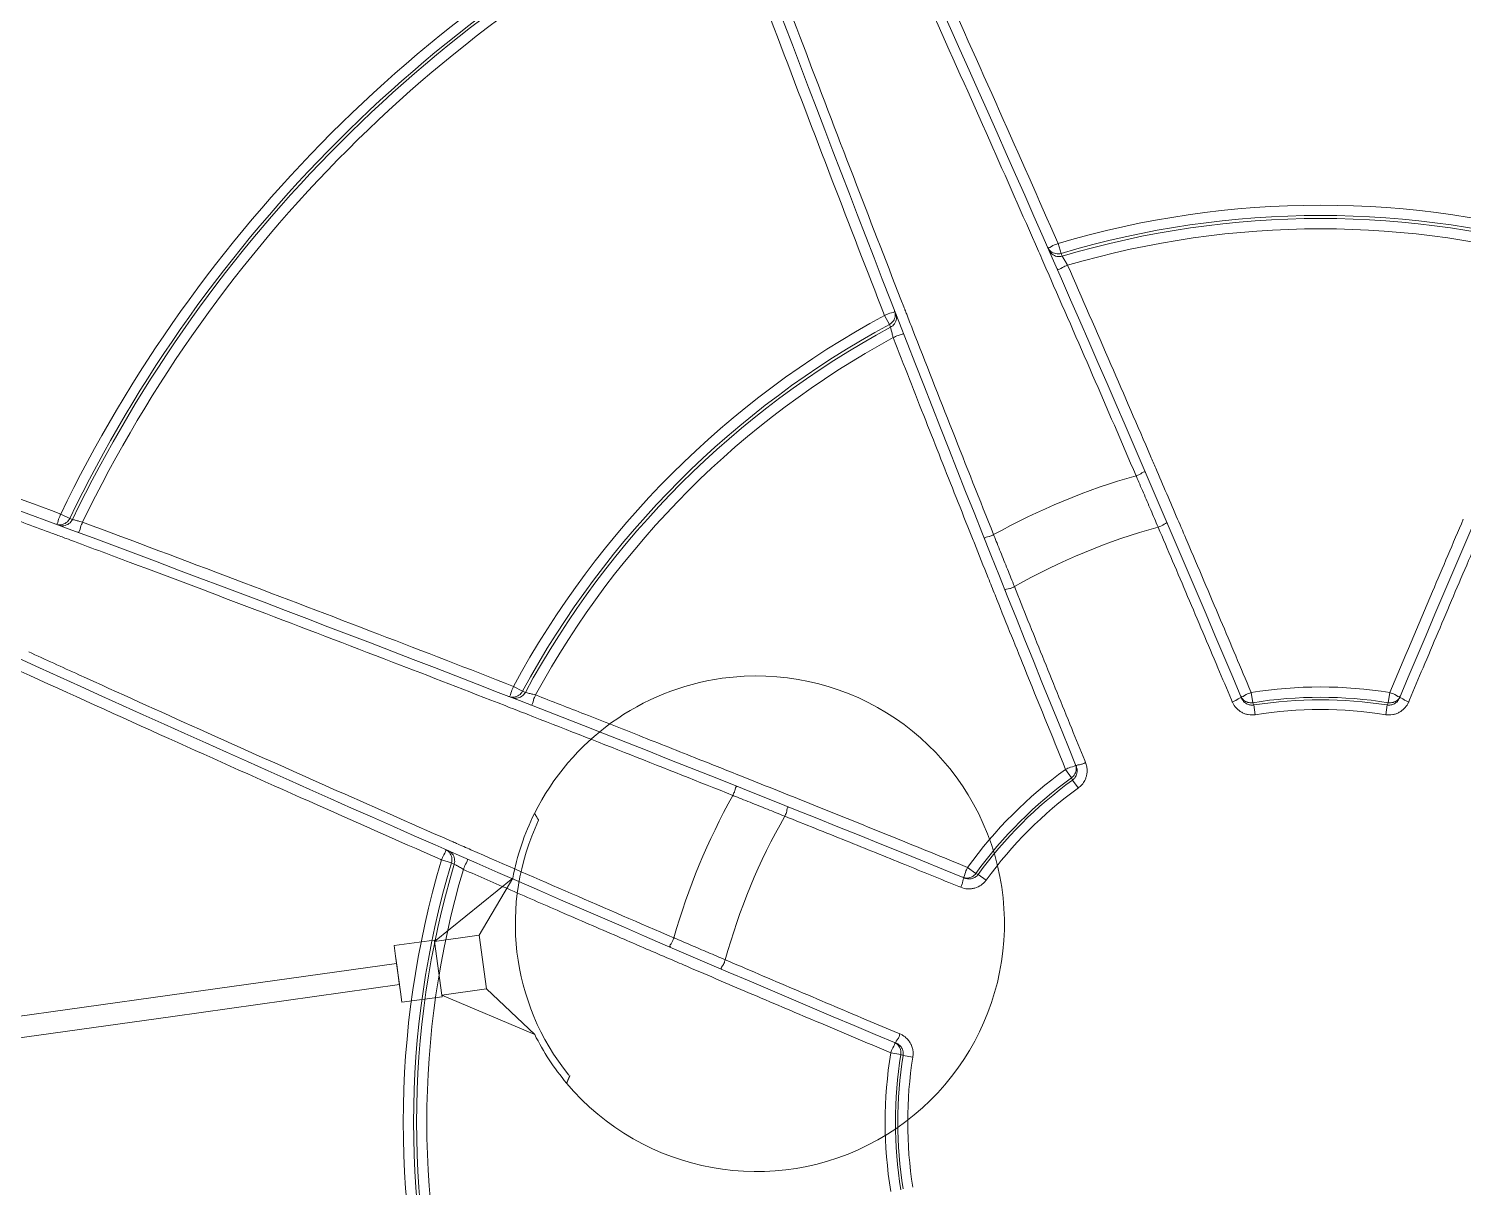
# Model space of a CAD drawing. Header units: metres. Extents: x 1628 to 1845, y 824 to 931.
# Drawn here: x 1706.948 to 1707.584, y 879.543 to 880.057 of the extents above; entities that cross this region are included whole.
import ezdxf

# ---------------------------------------------------------------- set-up
doc = ezdxf.new("R2010")
doc.units = ezdxf.units.M
doc.header["$LTSCALE"] = 0.15
doc.layers.add('hidrosanitário', color=26, linetype='Continuous', lineweight=0)

msp = doc.modelspace()

# ---------------------------------------------------------------- linework, layer by layer
at = {"layer": 'hidrosanitário', "color": 252}
for p, q in [((1707.4057, 879.95745), (1707.4044, 879.96182)), ((1707.40624, 879.95622), (1707.4057, 879.95745)), ((1707.32738, 879.92992), (1707.32955, 879.9259)), ((1707.32955, 879.9259), (1707.33004, 879.92465)), ((1706.96588, 879.83981), (1706.96185, 879.84176)), ((1706.96706, 879.83937), (1706.96588, 879.83981)), ((1707.16676, 879.76311), (1707.16275, 879.76528)), ((1707.16801, 879.76262), (1707.16676, 879.76311)), ((1707.49078, 879.75803), (1707.49006, 879.76254)), ((1707.55157, 879.76254), (1707.55085, 879.75803)), ((1707.49121, 879.75701), (1707.49078, 879.75803)), ((1707.49189, 879.75271), (1707.49121, 879.75701)), ((1707.54974, 879.75271), (1707.55042, 879.75701)), ((1707.55085, 879.75803), (1707.55042, 879.75701)), ((1707.40773, 879.72844), (1707.4104, 879.72474)), ((1707.4104, 879.72474), (1707.41082, 879.72371)), ((1707.41337, 879.72019), (1707.41082, 879.72371)), ((1707.13085, 879.68827), (1707.13522, 879.68696)), ((1707.13522, 879.68696), (1707.13645, 879.68642)), ((1707.36793, 879.68227), (1707.36423, 879.68494)), ((1707.36895, 879.68184), (1707.36793, 879.68227)), ((1707.37247, 879.67929), (1707.36895, 879.68184)), ((1707.33013, 879.60261), (1707.33463, 879.60188)), ((1707.33463, 879.60188), (1707.33566, 879.60146)), ((1707.33995, 879.60077), (1707.33566, 879.60146))]:
    msp.add_line(p, q, dxfattribs=at)
at = {"layer": 'hidrosanitário', "linetype": 'Continuous'}
for p, q in [((1707.17392, 879.70585), (1707.17387, 879.70593)), ((1707.12766, 879.652), (1707.16242, 879.6801)), ((1707.14747, 879.65478), (1707.16242, 879.6801)), ((1707.12757, 879.65269), (1707.10974, 879.65019)), ((1707.12757, 879.65269), (1707.12766, 879.652)), ((1707.14747, 879.65478), (1707.12766, 879.652)), ((1707.12766, 879.652), (1707.131, 879.62823)), ((1707.1508, 879.63101), (1707.14747, 879.65478)), ((1707.10974, 879.65019), (1707.11039, 879.64554)), ((1707.11039, 879.64554), (1707.11262, 879.62969)), ((1707.11039, 879.64554), (1707.11262, 879.62969)), ((1707.11039, 879.64554), (1707.11107, 879.64071)), ((1707.11084, 879.64233), (1707.01027, 879.62823)), ((1707.11217, 879.6329), (1707.11084, 879.64233)), ((1707.11107, 879.64071), (1707.11194, 879.63452)), ((1707.11217, 879.6329), (1707.01159, 879.6188)), ((1707.11194, 879.63452), (1707.11262, 879.62969)), ((1707.01027, 879.62823), (1706.8577, 879.60683)), ((1707.11262, 879.62969), (1707.11327, 879.62504)), ((1707.13109, 879.62754), (1707.11327, 879.62504)), ((1707.1508, 879.63101), (1707.131, 879.62823)), ((1707.131, 879.62823), (1707.13109, 879.62754)), ((1707.131, 879.62823), (1707.17215, 879.61078)), ((1707.1508, 879.63101), (1707.17215, 879.61078)), ((1707.01159, 879.6188), (1706.86196, 879.59781)), ((1707.18633, 879.58917), (1707.18637, 879.58925))]:
    msp.add_line(p, q, dxfattribs=at)
at = {"layer": 'hidrosanitário', "color": 252}
for radius in [0.90615, 0.90588, 0.90411, 0.90269, 0.89582, 0.89514, 0.88421]:
    msp.add_circle((1707.52082, 879.57185), radius, dxfattribs=at)
for centre, radius, start, end in [((1694.65265, 874.35949), 13.92322, 22.822761, 25.48965), ((1720.38898, 874.35949), 13.92322, 154.51035, 157.177244), ((1720.30567, 884.98532), 13.92322, 199.51035, 202.177244), ((1707.52082, 879.57185), 0.83257, 114.29105, 155.70895), ((1707.52082, 879.57185), 0.82826, 114.3171, 155.6829), ((1707.52082, 879.57185), 0.62072, 115.77468, 154.22532), ((1707.52082, 879.57185), 0.61624, 115.77468, 154.22532), ((1707.52082, 879.57185), 0.61499, 115.78556, 154.21444), ((1707.52082, 879.57185), 0.61042, 115.86597, 154.13403), ((1707.52082, 879.57185), 0.40698, 73.37819, 106.62181), ((1707.52082, 879.57185), 0.40241, 73.37819, 106.62181), ((1707.52082, 879.57185), 0.40108, 73.40158, 106.59842), ((1707.52082, 879.57185), 0.39652, 73.56564, 106.43436), ((1707.52082, 879.57185), 0.40698, 118.37819, 151.62181), ((1707.52082, 879.57185), 0.40241, 118.37819, 151.62181), ((1707.52082, 879.57185), 0.40108, 118.40158, 151.59842), ((1707.52082, 879.57185), 0.39652, 118.56564, 151.43436), ((1702.10734, 866.78699), 13.92322, 67.822756, 70.48965), ((1712.73317, 892.44001), 13.92322, 244.51035, 247.177244), ((1707.52082, 879.57185), 0.29838, 105.91614, 119.08386), ((1707.52082, 879.57185), 0.27374, 105.26017, 119.73983), ((1707.52082, 879.57185), 0.19315, 80.83707, 99.16293), ((1707.52082, 879.57185), 0.18859, 80.83707, 99.16293), ((1707.52082, 879.57185), 0.18751, 80.91524, 99.08479), ((1707.52082, 879.57185), 0.18316, 80.91525, 99.08475), ((1707.52082, 879.57185), 0.19315, 125.83707, 144.16293), ((1707.52082, 879.57185), 0.18859, 125.83707, 144.16293), ((1707.52082, 879.57185), 0.18751, 125.91525, 144.08476), ((1707.52082, 879.57185), 0.29838, 150.91614, 164.08386), ((1707.52082, 879.57185), 0.18316, 125.91525, 144.08475), ((1707.52082, 879.57185), 0.27374, 150.26017, 164.73983), ((1707.52082, 879.57185), 0.40698, 163.37819, 196.62181), ((1707.52082, 879.57185), 0.40241, 163.37819, 196.62181), ((1707.52082, 879.57185), 0.40108, 163.40158, 196.59842), ((1707.52082, 879.57185), 0.39652, 163.56564, 196.43436), ((1707.52082, 879.57185), 0.19315, 170.83707, 189.16293), ((1707.52082, 879.57185), 0.18859, 170.83707, 189.16293), ((1707.52082, 879.57185), 0.18751, 170.91525, 189.08475), ((1707.52082, 879.57185), 0.18316, 170.91525, 189.08475)]:
    msp.add_arc(centre, radius, start, end, dxfattribs=at)
at = {"layer": 'hidrosanitário', "linetype": 'Continuous'}
for centre, radius, start, end in [((1707.27056, 879.65992), 0.11, 97.98328, 153.55163), ((1707.27056, 879.65992), 0.11, 220.03287, 97.98328), ((1707.27056, 879.65992), 0.11, 153.55162, 169.43027), ((1707.27056, 879.65992), 0.107, 154.58111, 218.89945), ((1706.73518, 879.44114), 0.51243, 31.48158, 31.50438), ((1707.00976, 879.6092), 0.19049, 31.45676, 31.50358), ((1706.99567, 879.60061), 0.207, 31.42258, 31.45054), ((1706.66073, 879.39619), 0.59939, 31.39748, 31.40499), ((1706.96484, 879.5818), 0.24311, 31.37621, 31.3967), ((1707.00488, 879.60617), 0.19624, 31.36207, 31.3891), ((1706.98164, 879.592), 0.22346, 31.34109, 31.36429), ((1706.96892, 879.58429), 0.23833, 31.31082, 31.33222), ((1706.98304, 879.59288), 0.2218, 31.28813, 31.31125), ((1706.98957, 879.59687), 0.21415, 31.25794, 31.28198), ((1706.98898, 879.5965), 0.21484, 31.2389, 31.26281), ((1706.98992, 879.59704), 0.21377, 31.22165, 31.24566), ((1706.99325, 879.59905), 0.20987, 31.19722, 31.22168), ((1706.99571, 879.60056), 0.20699, 31.16854, 31.19334), ((1706.99776, 879.60181), 0.20459, 31.14218, 31.16726), ((1706.99961, 879.60294), 0.20242, 31.11352, 31.13886), ((1707.00193, 879.6043), 0.19973, 31.09805, 31.12372), ((1707.00388, 879.6055), 0.19743, 31.06501, 31.09097), ((1707.00596, 879.60674), 0.19502, 31.0429, 31.06918), ((1707.0078, 879.60787), 0.19286, 31.00982, 31.03638), ((1707.00982, 879.60902), 0.19053, 30.99868, 31.02556), ((1707.01159, 879.61015), 0.18844, 30.95457, 30.98174), ((1707.01352, 879.61129), 0.18619, 30.93241, 30.9599), ((1707.01518, 879.61229), 0.18426, 30.90367, 30.93145), ((1707.01707, 879.61342), 0.18205, 30.87707, 30.90517), ((1707.01871, 879.61437), 0.18016, 30.8549, 30.88328), ((1707.02049, 879.61545), 0.17807, 30.82167, 30.85038), ((1707.02206, 879.6164), 0.17624, 30.78843, 30.81743), ((1707.02377, 879.6174), 0.17427, 30.7662, 30.79552), ((1707.02529, 879.61832), 0.17249, 30.73292, 30.76254), ((1707.02698, 879.61929), 0.17054, 30.71066, 30.7406), ((1707.02839, 879.62014), 0.16889, 30.67735, 30.70758), ((1707.02981, 879.62102), 0.16722, 30.63745, 30.66798), ((1707.03142, 879.62196), 0.16535, 30.61064, 30.64149), ((1707.03346, 879.62313), 0.163, 30.58827, 30.61956), ((1707.03416, 879.62359), 0.16216, 30.54385, 30.57529), ((1707.03367, 879.62329), 0.16274, 30.51518, 30.54651), ((1707.27056, 879.65992), 0.11, 206.53627, 220.03285), ((1707.04962, 879.64898), 0.14923, 336.40405, 336.43951), ((1707.04945, 879.64906), 0.14941, 336.4382, 336.47361), ((1707.04997, 879.64882), 0.14884, 336.47872, 336.51424), ((1707.0512, 879.6483), 0.1475, 336.50779, 336.54362), ((1707.05215, 879.64788), 0.14646, 336.54833, 336.5844), ((1707.05302, 879.64752), 0.14552, 336.57751, 336.61379), ((1707.05385, 879.64715), 0.14462, 336.61814, 336.65463), ((1707.05475, 879.64674), 0.14363, 336.66373, 336.70046), ((1707.05561, 879.6464), 0.1427, 336.68808, 336.72502), ((1707.05648, 879.646), 0.14175, 336.73374, 336.77091), ((1707.05729, 879.64565), 0.14086, 336.77453, 336.81192), ((1707.05817, 879.64529), 0.13991, 336.80389, 336.84151), ((1707.05898, 879.64494), 0.13903, 336.84476, 336.8826), ((1707.05981, 879.64459), 0.13813, 336.87907, 336.91715), ((1707.06063, 879.64422), 0.13723, 336.92662, 336.96491), ((1707.06145, 879.64388), 0.13634, 336.96099, 336.99953), ((1707.06225, 879.64355), 0.13548, 336.99714, 337.03589), ((1707.06305, 879.64319), 0.1346, 337.04309, 337.08208), ((1707.06381, 879.64289), 0.13378, 337.07267, 337.11189), ((1707.06465, 879.64253), 0.13287, 337.11382, 337.15328), ((1707.06537, 879.64222), 0.13209, 337.15502, 337.19469), ((1707.06611, 879.64188), 0.13127, 337.20782, 337.24771), ((1707.0669, 879.64159), 0.13043, 337.23082, 337.27096), ((1707.06791, 879.64114), 0.12932, 337.28366, 337.32412), ((1707.06835, 879.64096), 0.12885, 337.32024, 337.36083), ((1707.06843, 879.64095), 0.12877, 337.35212, 337.39269), ((1707.07005, 879.64024), 0.127, 337.40594, 337.44709), ((1707.07303, 879.63902), 0.12379, 337.44105, 337.48332), ((1707.07075, 879.63995), 0.12625, 337.48749, 337.52875), ((1707.06383, 879.64283), 0.13374, 337.52184, 337.56053), ((1707.07452, 879.63839), 0.12216, 337.57389, 337.61691), ((1707.09145, 879.63142), 0.10386, 337.6146, 337.66634), ((1707.06891, 879.6407), 0.12823, 337.65684, 337.69617), ((1706.86782, 879.72333), 0.34564, 337.67593, 337.68912), ((1707.09121, 879.63153), 0.10412, 337.75359, 337.80976), ((1707.10234, 879.627), 0.09211, 337.80157, 337.89927), ((1706.95993, 879.68499), 0.24587, 337.86417, 337.91209)]:
    msp.add_arc(centre, radius, start, end, dxfattribs=at)
at = {"layer": 'hidrosanitário', "color": 252}
for points, start_tangent, end_tangent in [([(1707.40424, 879.96217), (1707.37843, 880.02056), (1707.35059, 880.08276), (1707.32073, 880.14855)], (-0.402174, 0.915563), (-0.415608, 0.909544)), ([(1707.39569, 879.95842), (1707.37407, 880.00739), (1707.34788, 880.06601), (1707.32301, 880.12104), (1707.31208, 880.14503)], (-0.402184, 0.915559), (-0.415583, 0.909555)), ([(1707.26312, 880.12475), (1707.27168, 880.10184), (1707.29239, 880.04692), (1707.31497, 879.98784), (1707.33595, 879.93367)], (0.349291, -0.937014), (0.363011, -0.931785)), ([(1707.25451, 880.12112), (1707.2799, 880.05354), (1707.30419, 879.98986), (1707.32738, 879.92992)], (0.349266, -0.937024), (0.363047, -0.931771)), ([(1707.39623, 879.95719), (1707.39569, 879.95842)], (-0.402096, 0.915598), (-0.402184, 0.915559)), ([(1707.39978, 879.96012), (1707.39973, 879.96019)], (-0.526538, 0.850152), (-0.402256, 0.915527)), ([(1707.40023, 879.95932), (1707.39973, 879.96019)], (-0.579448, 0.815009), (-0.402256, 0.915527)), ([(1707.4044, 879.96182), (1707.40212, 879.96088), (1707.39978, 879.96012)], (-0.888896, -0.45811), (-0.526538, 0.850152)), ([(1707.40333, 879.95733), (1707.40118, 879.95832), (1707.40023, 879.95932)], (-0.98247, 0.186423), (-0.579448, 0.815009)), ([(1707.40387, 879.9561), (1707.40172, 879.95709), (1707.40027, 879.95896)], (-0.982238, 0.187638), (-0.402168, 0.915566)), ([(1707.4057, 879.95745), (1707.40333, 879.95733)], (-0.959079, -0.283139), (-0.98247, 0.186423)), ([(1707.4044, 879.96182), (1707.40424, 879.96217)], (-0.402149, 0.915574), (-0.402174, 0.915563)), ([(1707.39806, 879.95301), (1707.39623, 879.95719)], (-0.401795, 0.91573), (-0.402096, 0.915598)), ([(1707.39992, 879.94877), (1707.39806, 879.95301)], (-0.401491, 0.915863), (-0.401795, 0.91573)), ([(1707.40624, 879.95622), (1707.40387, 879.9561)], (-0.958059, -0.28657), (-0.982238, 0.187638)), ([(1707.40744, 879.95172), (1707.40635, 879.95123), (1707.40397, 879.95054)], (-0.938307, -0.345804), (-0.401555, 0.915835)), ([(1707.40813, 879.95301), (1707.408, 879.95324), (1707.40713, 879.9547), (1707.40627, 879.95617)], (-0.509495, 0.860474), (-0.506913, 0.861997)), ([(1707.40863, 879.95217), (1707.40744, 879.95172)], (-0.91614, -0.400858), (-0.938307, -0.345804)), ([(1707.40863, 879.95217), (1707.40813, 879.95301)], (-0.510259, 0.860021), (-0.509495, 0.860474)), ([(1707.44772, 879.86212), (1707.44545, 879.86739), (1707.42783, 879.90815), (1707.40863, 879.95217)], (-0.394911, 0.918719), (-0.40145, 0.915881)), ([(1707.43899, 879.85879), (1707.41969, 879.90347), (1707.39992, 879.94877)], (-0.395014, 0.918675), (-0.401491, 0.915863)), ([(1707.32738, 879.92992), (1707.32966, 879.93086), (1707.33186, 879.93198)], (0.952477, 0.304611), (-0.22883, 0.973467)), ([(1707.33186, 879.93198), (1707.33183, 879.93207)], (-0.22883, 0.973467), (-0.362937, 0.931813)), ([(1707.33213, 879.93091), (1707.33183, 879.93207)], (-0.128995, 0.991645), (-0.362937, 0.931813)), ([(1707.33595, 879.93367), (1707.33644, 879.93242)], (0.363011, -0.931785), (0.363101, -0.93175)), ([(1707.33644, 879.93242), (1707.33722, 879.93041)], (0.363101, -0.93175), (0.363245, -0.931694)), ([(1707.32955, 879.9259), (1707.33132, 879.9275), (1707.33214, 879.92972), (1707.33213, 879.93091)], (0.878381, 0.477962), (-0.128995, 0.991645)), ([(1707.33004, 879.92465), (1707.3318, 879.92625), (1707.33262, 879.92847), (1707.33232, 879.93082)], (0.880086, 0.474814), (-0.363029, 0.931778)), ([(1707.33722, 879.93041), (1707.33978, 879.92386)], (0.363245, -0.931694), (0.363716, -0.93151)), ([(1707.33004, 879.92465), (1707.33036, 879.92344), (1707.33083, 879.9216), (1707.33121, 879.9201)], (0.251162, -0.967945), (0.247289, -0.968942)), ([(1707.33121, 879.9201), (1707.33349, 879.92104), (1707.33566, 879.92225)], (0.931258, 0.36436), (-0.363642, 0.931539)), ([(1707.33121, 879.9201), (1707.34567, 879.88324), (1707.35917, 879.8491), (1707.3661, 879.83166)], (0.363757, -0.931494), (0.370179, -0.92896)), ([(1707.33978, 879.92386), (1707.35752, 879.87865), (1707.37578, 879.83261)], (0.363716, -0.93151), (0.370284, -0.928919)), ([(1706.96185, 879.84176), (1706.89703, 879.86568), (1706.83171, 879.88942), (1706.76753, 879.91239)], (-0.937281, 0.348575), (-0.94236, 0.334601)), ([(1706.95816, 879.83318), (1706.93575, 879.84149), (1706.87661, 879.86322), (1706.81822, 879.88438), (1706.7644, 879.90362)], (-0.937275, 0.348591), (-0.942328, 0.33469)), ([(1707.45743, 879.83947), (1707.44772, 879.86212)], (-0.393252, 0.919431), (-0.394911, 0.918719)), ([(1707.43899, 879.85879), (1707.44053, 879.85936)], (0.919022, 0.394205), (0.916734, 0.399498)), ([(1707.43914, 879.85844), (1707.43899, 879.85879)], (-0.394146, 0.919048), (-0.394173, 0.919036)), ([(1707.44062, 879.85499), (1707.43914, 879.85844)], (-0.39388, 0.919162), (-0.394146, 0.919048)), ([(1707.44053, 879.85936), (1707.44105, 879.85962), (1707.44314, 879.8603)], (0.916734, 0.399498), (0.619391, -0.785083)), ([(1707.44314, 879.8603), (1707.44321, 879.86019)], (0.619391, -0.785083), (0.395075, -0.918649)), ([(1707.44714, 879.83975), (1707.44551, 879.84357), (1707.44225, 879.85119), (1707.44062, 879.85499)], (-0.392693, 0.919669), (-0.39388, 0.919162)), ([(1706.95981, 879.83727), (1706.95969, 879.8373)], (-0.987123, 0.159962), (-0.937306, 0.348508)), ([(1706.96087, 879.83703), (1706.95969, 879.8373)], (-0.994067, 0.108768), (-0.937306, 0.348508)), ([(1706.96185, 879.84176), (1706.96093, 879.83947), (1706.95981, 879.83727)], (-0.293499, -0.955959), (-0.987123, 0.159962)), ([(1706.96588, 879.83981), (1706.96433, 879.83795), (1706.96209, 879.83704), (1706.96087, 879.83703)], (-0.437845, -0.899051), (-0.994067, 0.108768)), ([(1706.96706, 879.83937), (1706.96551, 879.83751), (1706.96327, 879.8366), (1706.96087, 879.83687)], (-0.434359, -0.90074), (-0.937274, 0.348592)), ([(1706.97154, 879.83816), (1706.97036, 879.83848), (1706.96874, 879.83892), (1706.96706, 879.83937)], (-0.965413, 0.260727), (-0.965062, 0.262022)), ([(1706.97154, 879.83816), (1706.97063, 879.83586), (1706.96946, 879.83367)], (-0.349752, -0.936842), (-0.937041, 0.349218)), ([(1707.16275, 879.76528), (1707.10285, 879.78846), (1707.03918, 879.81275), (1706.97154, 879.83816)], (-0.931771, 0.363047), (-0.937024, 0.349266)), ([(1707.44877, 879.83594), (1707.44714, 879.83975)], (-0.392393, 0.919798), (-0.392693, 0.919669)), ([(1707.44877, 879.83594), (1707.45033, 879.83652)], (0.91942, 0.393278), (0.902673, 0.430328)), ([(1707.45033, 879.83652), (1707.45082, 879.83679), (1707.4529, 879.83759)], (0.902673, 0.430328), (0.482805, -0.875728)), ([(1707.48991, 879.76288), (1707.47648, 879.79472), (1707.46164, 879.82963), (1707.45743, 879.83947)], (-0.387549, 0.921849), (-0.393252, 0.919431)), ([(1707.58419, 879.83945), (1707.5705, 879.80734), (1707.55157, 879.76254)], (-0.393251, -0.919431), (-0.387523, -0.92186)), ([(1706.95934, 879.83274), (1706.95816, 879.83318)], (-0.937244, 0.348675), (-0.937275, 0.348591)), ([(1706.96434, 879.83088), (1706.95934, 879.83274)], (-0.93711, 0.349034), (-0.937244, 0.348675)), ([(1706.96792, 879.82955), (1706.96434, 879.83088)], (-0.937014, 0.349291), (-0.93711, 0.349034)), ([(1707.3661, 879.83166), (1707.36724, 879.8288)], (0.370179, -0.92896), (0.370388, -0.928877)), ([(1707.37428, 879.83192), (1707.37374, 879.83174), (1707.37177, 879.83074)], (-0.930716, -0.365742), (0.117161, -0.993113)), ([(1707.37177, 879.83074), (1707.37181, 879.83061)], (0.117161, -0.993113), (0.370223, -0.928943)), ([(1707.37578, 879.83261), (1707.37428, 879.83192)], (-0.928592, -0.371102), (-0.930716, -0.365742)), ([(1707.37578, 879.83261), (1707.37592, 879.83225)], (0.371134, -0.928579), (0.371162, -0.928568)), ([(1707.37592, 879.83225), (1707.37731, 879.82877)], (0.371162, -0.928568), (0.37143, -0.928461)), ([(1707.48131, 879.75927), (1707.4753, 879.77353), (1707.46864, 879.78926), (1707.46188, 879.80518), (1707.4552, 879.82089), (1707.44877, 879.83594)], (-0.387942, 0.921684), (-0.393447, 0.919347)), ([(1707.59286, 879.83594), (1707.58652, 879.8211), (1707.57981, 879.80534), (1707.573, 879.78928), (1707.56631, 879.77346), (1707.56032, 879.75927)], (-0.393447, -0.919347), (-0.387942, -0.921684)), ([(1707.159, 879.75672), (1707.10908, 879.77605), (1707.04911, 879.79899), (1706.99261, 879.82032), (1706.96792, 879.82955)], (-0.931785, 0.363011), (-0.937014, 0.349291)), ([(1707.36724, 879.8288), (1707.37336, 879.81349), (1707.3764, 879.80588)], (0.370388, -0.928877), (0.372065, -0.928207)), ([(1707.37731, 879.82877), (1707.37885, 879.82493), (1707.38193, 879.81724), (1707.38348, 879.81339)], (0.37143, -0.928461), (0.372628, -0.927981)), ([(1707.38348, 879.81339), (1707.38502, 879.80953)], (0.372628, -0.927981), (0.372931, -0.927859)), ([(1707.3764, 879.80588), (1707.38943, 879.77351), (1707.40773, 879.72844)], (0.372065, -0.928207), (0.377834, -0.925873)), ([(1707.3835, 879.80884), (1707.38296, 879.80868), (1707.38093, 879.80778)], (-0.942574, -0.333998), (0.277844, -0.960626)), ([(1707.38502, 879.80953), (1707.3835, 879.80884)], (-0.928217, -0.372038), (-0.942574, -0.333998)), ([(1707.38502, 879.80953), (1707.39103, 879.79456), (1707.39743, 879.77867), (1707.40397, 879.7625), (1707.41042, 879.74658), (1707.41623, 879.73231)], (0.371868, -0.928286), (0.377413, -0.926045)), ([(1706.94764, 879.78059), (1706.96989, 879.77045), (1707.02337, 879.74626), (1707.08111, 879.72045), (1707.13425, 879.69697)], (0.909555, -0.415583), (0.915559, -0.402184)), ([(1706.94411, 879.77193), (1707.00986, 879.7421), (1707.07206, 879.71425), (1707.13049, 879.68842)], (0.909544, -0.415608), (0.915563, -0.402174)), ([(1707.16068, 879.76081), (1707.1606, 879.76083)], (-0.973467, 0.228829), (-0.931813, 0.362938)), ([(1707.16175, 879.76054), (1707.1606, 879.76083)], (-0.991645, 0.128995), (-0.931813, 0.362937)), ([(1707.16275, 879.76528), (1707.1618, 879.763), (1707.16068, 879.76081)], (-0.304612, -0.952477), (-0.973467, 0.228829)), ([(1707.16676, 879.76311), (1707.16517, 879.76135), (1707.16295, 879.76053), (1707.16175, 879.76054)], (-0.477962, -0.878381), (-0.991645, 0.128995)), ([(1707.16801, 879.76262), (1707.16642, 879.76086), (1707.1642, 879.76004), (1707.16185, 879.76035)], (-0.474814, -0.880086), (-0.931779, 0.363027)), ([(1707.17257, 879.76145), (1707.17136, 879.76176), (1707.16971, 879.76218), (1707.16801, 879.76262)], (-0.968934, 0.247319), (-0.967958, 0.251113)), ([(1707.17257, 879.76145), (1707.17162, 879.75917), (1707.17042, 879.757)], (-0.36436, -0.931258), (-0.931535, 0.363651)), ([(1707.26387, 879.72542), (1707.24474, 879.73303), (1707.21855, 879.7434), (1707.19446, 879.75288), (1707.17257, 879.76145)], (-0.928877, 0.370388), (-0.931494, 0.363757)), ([(1707.48323, 879.75901), (1707.48372, 879.75928), (1707.48579, 879.76009)], (0.902016, 0.431703), (0.447838, -0.894115)), ([(1707.48573, 879.76037), (1707.48541, 879.761)], (-0.516761, 0.85613), (-0.387949, 0.921681)), ([(1707.49006, 879.76254), (1707.48778, 879.76164), (1707.48545, 879.76092)], (-0.892715, -0.450622), (-0.510726, 0.859743)), ([(1707.48595, 879.76004), (1707.48573, 879.76037)], (-0.582427, 0.812883), (-0.516761, 0.85613)), ([(1707.48877, 879.75724), (1707.48802, 879.75758), (1707.48671, 879.75862), (1707.48581, 879.76006)], (-0.941366, 0.337388), (-0.388003, 0.921658)), ([(1707.4886, 879.75817), (1707.48668, 879.75922), (1707.48595, 879.76004)], (-0.961187, 0.275899), (-0.582427, 0.812883)), ([(1707.49006, 879.76254), (1707.48991, 879.76288)], (-0.387523, 0.92186), (-0.387549, 0.921849)), ([(1707.55157, 879.76254), (1707.55385, 879.76164), (1707.55618, 879.76092)], (0.892715, -0.450622), (0.510726, 0.859743)), ([(1707.55582, 879.76006), (1707.55492, 879.75862), (1707.55361, 879.75758), (1707.55286, 879.75724)], (-0.388116, -0.92161), (-0.941367, -0.337383)), ([(1707.55303, 879.75817), (1707.55495, 879.75922), (1707.55573, 879.76011)], (0.961187, 0.275899), (0.568906, 0.822403)), ([(1707.55573, 879.76011), (1707.5559, 879.76037)], (0.568906, 0.822403), (0.516976, 0.856)), ([(1707.5584, 879.75901), (1707.55791, 879.75928), (1707.55584, 879.76009)], (-0.902018, 0.431699), (-0.447845, -0.894111)), ([(1707.5559, 879.76037), (1707.55622, 879.761)], (0.516976, 0.856), (0.387949, 0.921681)), ([(1707.16025, 879.75623), (1707.159, 879.75672)], (-0.93175, 0.363101), (-0.931785, 0.363011)), ([(1707.1645, 879.75457), (1707.16025, 879.75623)], (-0.931631, 0.363406), (-0.93175, 0.363101)), ([(1707.16881, 879.75289), (1707.1645, 879.75457)], (-0.93151, 0.363716), (-0.931631, 0.363406)), ([(1707.48166, 879.75843), (1707.48131, 879.75927)], (-0.387882, 0.921709), (-0.387942, 0.921684)), ([(1707.48166, 879.75843), (1707.48323, 879.75901)], (0.921757, 0.387769), (0.902016, 0.431703)), ([(1707.48187, 879.75797), (1707.48166, 879.75843)], (-0.436419, 0.899744), (-0.38826, 0.92155)), ([(1707.48454, 879.75464), (1707.48338, 879.75573), (1707.48187, 879.75797)], (-0.784569, 0.620041), (-0.436419, 0.899744)), ([(1707.48585, 879.75377), (1707.48454, 879.75464)], (-0.876163, 0.482015), (-0.784569, 0.620041)), ([(1707.48728, 879.75313), (1707.48585, 879.75377)], (-0.943397, 0.331667), (-0.876163, 0.482015)), ([(1707.49078, 879.75803), (1707.4886, 879.75817)], (-0.987461, -0.157862), (-0.961187, 0.275899)), ([(1707.49121, 879.75701), (1707.48956, 879.75703), (1707.48877, 879.75724)], (-0.987719, -0.156241), (-0.941366, 0.337388)), ([(1707.55286, 879.75724), (1707.55207, 879.75703), (1707.55042, 879.75701)], (-0.941367, -0.337383), (-0.987718, 0.156249)), ([(1707.55085, 879.75803), (1707.55303, 879.75817)], (0.987461, -0.157862), (0.961187, 0.275899)), ([(1707.55578, 879.75377), (1707.55435, 879.75313)], (-0.876164, -0.482014), (-0.943398, -0.331662)), ([(1707.55709, 879.75464), (1707.55578, 879.75377)], (-0.784569, -0.620041), (-0.876164, -0.482014)), ([(1707.55921, 879.75698), (1707.55825, 879.75573), (1707.55709, 879.75464)], (-0.539428, -0.842032), (-0.784569, -0.620041)), ([(1707.55997, 879.75843), (1707.5584, 879.75901)], (-0.921756, 0.38777), (-0.902018, 0.431699)), ([(1707.55976, 879.75797), (1707.55921, 879.75698)], (-0.436536, -0.899687), (-0.539428, -0.842032)), ([(1707.55997, 879.75843), (1707.55976, 879.75797)], (-0.38826, -0.92155), (-0.436536, -0.899687)), ([(1707.56032, 879.75927), (1707.55997, 879.75843)], (-0.387942, -0.921684), (-0.387882, -0.921709)), ([(1707.26006, 879.71689), (1707.21482, 879.73483), (1707.16881, 879.75289)], (-0.928919, 0.370284), (-0.93151, 0.363716)), ([(1707.49189, 879.75271), (1707.48878, 879.75274), (1707.48728, 879.75313)], (-0.987452, -0.157922), (-0.943397, 0.331667)), ([(1707.55435, 879.75313), (1707.55285, 879.75274), (1707.54974, 879.75271)], (-0.943398, -0.331662), (-0.987452, 0.157922)), ([(1707.40773, 879.72844), (1707.40997, 879.72941), (1707.41213, 879.73055)], (0.949883, 0.312607), (-0.246792, 0.969068)), ([(1707.4104, 879.72474), (1707.41185, 879.72638), (1707.41246, 879.72848), (1707.41239, 879.72966)], (0.809866, 0.586616), (-0.179249, 0.983804)), ([(1707.41239, 879.72966), (1707.4121, 879.73063)], (-0.179249, 0.983804), (-0.377405, 0.926048)), ([(1707.41505, 879.73077), (1707.41451, 879.73062), (1707.41247, 879.72972)], (-0.943081, -0.332562), (0.315566, -0.948904)), ([(1707.41249, 879.72969), (1707.41285, 879.72821)], (0.377514, -0.926004), (0.090448, -0.995901)), ([(1707.41285, 879.72821), (1707.41287, 879.72775), (1707.41285, 879.72731)], (0.090448, -0.995901), (-0.087045, -0.996204)), ([(1707.41657, 879.73147), (1707.41505, 879.73077)], (-0.925975, -0.377586), (-0.943081, -0.332562)), ([(1707.41623, 879.73231), (1707.41657, 879.73147)], (0.377413, -0.926045), (0.377473, -0.926021)), ([(1707.41657, 879.73147), (1707.41712, 879.72959), (1707.41724, 879.72869)], (0.377539, -0.925994), (0.086927, -0.996215)), ([(1707.41724, 879.72869), (1707.41728, 879.72783), (1707.41724, 879.727)], (0.086927, -0.996215), (-0.090467, -0.995899)), ([(1707.28696, 879.71619), (1707.27269, 879.7219), (1707.26387, 879.72542)], (-0.928201, 0.372079), (-0.928877, 0.370388)), ([(1707.41183, 879.72469), (1707.41082, 879.72371)], (-0.610414, -0.792082), (-0.808909, -0.587935)), ([(1707.41285, 879.72731), (1707.4126, 879.72614), (1707.41201, 879.72494), (1707.41183, 879.72469)], (-0.087045, -0.996204), (-0.610414, -0.792082)), ([(1707.41677, 879.72478), (1707.41624, 879.72355), (1707.41495, 879.72163), (1707.4142, 879.72086)], (-0.323374, -0.946271), (-0.738295, -0.674478)), ([(1707.41724, 879.727), (1707.41713, 879.72621), (1707.41677, 879.72478)], (-0.090467, -0.995899), (-0.323374, -0.946271)), ([(1707.26006, 879.71689), (1707.26074, 879.71838)], (0.371102, 0.928592), (0.365741, 0.930717)), ([(1707.26041, 879.71675), (1707.26006, 879.71689)], (-0.928568, 0.371162), (-0.928579, 0.371134)), ([(1707.2639, 879.71535), (1707.26041, 879.71675)], (-0.928461, 0.37143), (-0.928568, 0.371162)), ([(1707.26074, 879.71838), (1707.26093, 879.71893), (1707.26192, 879.72089)], (0.365741, 0.930717), (0.993113, -0.117162)), ([(1707.26192, 879.72089), (1707.26205, 879.72086)], (0.993113, -0.117162), (0.928943, -0.370223)), ([(1707.36423, 879.68494), (1707.3313, 879.69832), (1707.30148, 879.71036), (1707.28696, 879.71619)], (-0.925873, 0.377834), (-0.928201, 0.372079)), ([(1707.4142, 879.72086), (1707.41337, 879.72019)], (-0.738295, -0.674478), (-0.809891, -0.586581)), ([(1707.27928, 879.70919), (1707.27543, 879.71073), (1707.26774, 879.71382), (1707.2639, 879.71535)], (-0.927981, 0.372628), (-0.928461, 0.37143)), ([(1707.28313, 879.70764), (1707.27928, 879.70919)], (-0.927859, 0.372931), (-0.927981, 0.372628)), ([(1707.28313, 879.70764), (1707.28383, 879.70916)], (0.372038, 0.928217), (0.333998, 0.942574)), ([(1707.28383, 879.70916), (1707.28398, 879.7097), (1707.28489, 879.71173)], (0.333998, 0.942574), (0.960628, -0.277838)), ([(1707.36035, 879.67644), (1707.33634, 879.6862), (1707.31031, 879.69672), (1707.28313, 879.70764)], (-0.926045, 0.377413), (-0.928286, 0.371868)), ([(1707.13425, 879.69697), (1707.13548, 879.69643)], (0.915559, -0.402184), (0.915598, -0.402096)), ([(1707.13548, 879.69643), (1707.13745, 879.69557)], (0.915598, -0.402096), (0.91566, -0.401954)), ([(1707.13085, 879.68827), (1707.13179, 879.69055), (1707.13255, 879.69289)], (0.45811, 0.888895), (-0.850152, 0.526538)), ([(1707.13255, 879.69289), (1707.13247, 879.69293)], (-0.850152, 0.526538), (-0.915527, 0.402256)), ([(1707.13334, 879.69244), (1707.13247, 879.69293)], (-0.815009, 0.579448), (-0.915527, 0.402256)), ([(1707.13534, 879.68933), (1707.13435, 879.69149), (1707.13334, 879.69244)], (-0.186423, 0.98247), (-0.815009, 0.579448)), ([(1707.13657, 879.68879), (1707.13558, 879.69095), (1707.1337, 879.69239)], (-0.187639, 0.982238), (-0.915567, 0.402166)), ([(1707.13745, 879.69557), (1707.14389, 879.69274)], (0.91566, -0.401954), (0.915863, -0.401491)), ([(1707.14389, 879.69274), (1707.18841, 879.67332), (1707.23388, 879.65367)], (0.915863, -0.401491), (0.918675, -0.395014)), ([(1707.13049, 879.68842), (1707.13085, 879.68827)], (0.915563, -0.402174), (0.915574, -0.402149)), ([(1707.13522, 879.68696), (1707.13534, 879.68933)], (0.283139, 0.959079), (-0.186423, 0.98247)), ([(1707.13645, 879.68642), (1707.13657, 879.68879)], (0.28657, 0.958059), (-0.187639, 0.982238)), ([(1707.13645, 879.68642), (1707.13701, 879.68609)], (0.862039, -0.506842), (0.861786, -0.507271)), ([(1707.13701, 879.68609), (1707.13753, 879.68579), (1707.13917, 879.68482), (1707.14016, 879.68423)], (0.861786, -0.507271), (0.860197, -0.509962)), ([(1707.14016, 879.68423), (1707.1405, 879.68403)], (0.860197, -0.509962), (0.860005, -0.510286)), ([(1707.1405, 879.68403), (1707.14094, 879.68523)], (0.400858, 0.91614), (0.345804, 0.938307)), ([(1707.1405, 879.68403), (1707.16164, 879.67479), (1707.185, 879.66462), (1707.21058, 879.65354), (1707.23054, 879.64495)], (0.915881, -0.40145), (0.918719, -0.394911)), ([(1707.14094, 879.68523), (1707.14144, 879.68631), (1707.14212, 879.6887)], (0.345804, 0.938307), (-0.915831, 0.401563)), ([(1707.36423, 879.68494), (1707.36325, 879.68269), (1707.36212, 879.68054)], (-0.312607, -0.949883), (-0.969068, 0.246792)), ([(1707.36119, 879.6761), (1707.3619, 879.67762)], (0.377586, 0.925974), (0.332562, 0.943081)), ([(1707.3619, 879.67762), (1707.36205, 879.67815), (1707.36294, 879.68019)], (0.332562, 0.943081), (0.948904, -0.315566)), ([(1707.36309, 879.68027), (1707.36203, 879.68056)], (-0.986633, 0.162957), (-0.926048, 0.377405)), ([(1707.36547, 879.67983), (1707.36463, 879.67981), (1707.36298, 879.68018)], (-0.993818, -0.111018), (-0.926117, 0.377237)), ([(1707.36793, 879.68227), (1707.36629, 879.68081), (1707.36419, 879.68021), (1707.36309, 879.68027)], (-0.586616, -0.809865), (-0.986633, 0.162957)), ([(1707.36778, 879.68069), (1707.36629, 879.67999), (1707.36547, 879.67983)], (-0.821112, -0.570767), (-0.993818, -0.111018)), ([(1707.37144, 879.67809), (1707.37026, 879.67711), (1707.36745, 879.67576)], (-0.714509, -0.699627), (-0.960377, -0.278705)), ([(1707.36895, 879.68184), (1707.36778, 879.68069)], (-0.587937, -0.808907), (-0.821112, -0.570767)), ([(1707.37247, 879.67929), (1707.37144, 879.67809)], (-0.586566, -0.809902), (-0.714509, -0.699627)), ([(1707.36119, 879.6761), (1707.36035, 879.67644)], (-0.926021, 0.377473), (-0.926045, 0.377413)), ([(1707.36591, 879.67545), (1707.36433, 879.6754), (1707.36119, 879.6761)], (-0.99321, -0.116339), (-0.926175, 0.377093)), ([(1707.36745, 879.67576), (1707.36591, 879.67545)], (-0.960377, -0.278705), (-0.99321, -0.116339)), ([(1707.2333, 879.65213), (1707.23305, 879.65162), (1707.23236, 879.64953)], (-0.399498, -0.916734), (0.785082, -0.619391)), ([(1707.23388, 879.65367), (1707.2333, 879.65213)], (-0.394205, -0.919022), (-0.399498, -0.916734)), ([(1707.23388, 879.65367), (1707.23423, 879.65352)], (0.919036, -0.394173), (0.919048, -0.394146)), ([(1707.23423, 879.65352), (1707.23767, 879.65205)], (0.919048, -0.394146), (0.919162, -0.39388)), ([(1707.23767, 879.65205), (1707.24148, 879.65042), (1707.2491, 879.64716), (1707.25291, 879.64553)], (0.919162, -0.39388), (0.919669, -0.392693)), ([(1707.23236, 879.64953), (1707.23248, 879.64946)], (0.785082, -0.619391), (0.918649, -0.395075)), ([(1707.25291, 879.64553), (1707.25673, 879.6439)], (0.919669, -0.392693), (0.919798, -0.392393)), ([(1707.23054, 879.64495), (1707.23821, 879.64165), (1707.25251, 879.63552)], (0.918719, -0.394911), (0.919409, -0.393303)), ([(1707.25614, 879.64233), (1707.25587, 879.64184), (1707.25508, 879.63977)], (-0.430328, -0.902673), (0.87573, -0.4828)), ([(1707.25673, 879.6439), (1707.25614, 879.64233)], (-0.393278, -0.91942), (-0.430328, -0.902673)), ([(1707.25673, 879.6439), (1707.27157, 879.63756), (1707.28733, 879.63085), (1707.30338, 879.62403), (1707.3192, 879.61734), (1707.3334, 879.61136)], (0.919347, -0.393447), (0.921684, -0.387942)), ([(1707.25251, 879.63552), (1707.2532, 879.63523)], (0.919409, -0.393303), (0.919431, -0.393252)), ([(1707.2532, 879.63523), (1707.26709, 879.6293), (1707.297, 879.61659), (1707.33013, 879.60261)], (0.919431, -0.393252), (0.92186, -0.387523)), ([(1707.3323, 879.60693), (1707.33167, 879.60725)], (-0.856, 0.516976), (-0.921681, 0.387949)), ([(1707.33366, 879.60944), (1707.33338, 879.60895), (1707.33257, 879.60687)], (-0.431702, -0.902016), (0.894115, -0.447838)), ([(1707.3334, 879.61136), (1707.33423, 879.61101)], (0.921684, -0.387942), (0.921709, -0.387882)), ([(1707.33423, 879.61101), (1707.33366, 879.60944)], (-0.387769, -0.921756), (-0.431702, -0.902016)), ([(1707.33423, 879.61101), (1707.33487, 879.61071)], (0.921699, -0.387905), (0.890624, -0.454741)), ([(1707.33487, 879.61071), (1707.33546, 879.61038), (1707.33599, 879.61004)], (0.890624, -0.454741), (0.820624, -0.571469)), ([(1707.33599, 879.61004), (1707.33648, 879.60968), (1707.33803, 879.60811)], (0.820624, -0.571469), (0.619038, -0.785361)), ([(1707.33803, 879.60811), (1707.33892, 879.60676)], (0.619038, -0.785361), (0.476662, -0.879087)), ([(1707.33013, 879.60261), (1707.33103, 879.60488), (1707.33175, 879.60722)], (0.450622, 0.892715), (-0.859743, 0.510726)), ([(1707.33256, 879.60676), (1707.3323, 879.60693)], (-0.822403, 0.568906), (-0.856, 0.516976)), ([(1707.3345, 879.60407), (1707.33344, 879.60598), (1707.33256, 879.60676)], (-0.275899, 0.961187), (-0.822403, 0.568906)), ([(1707.33261, 879.60686), (1707.3338, 879.60615), (1707.33496, 879.60486), (1707.33557, 879.60344)], (0.921703, -0.387896), (0.246004, -0.969269)), ([(1707.33463, 879.60188), (1707.3345, 879.60407)], (0.157862, 0.987461), (-0.275899, 0.961187)), ([(1707.33557, 879.60344), (1707.33564, 879.60309), (1707.33566, 879.60146)], (0.246004, -0.969269), (-0.156282, -0.987712)), ([(1707.33892, 879.60676), (1707.33918, 879.60626), (1707.33979, 879.60453)], (0.476662, -0.879087), (0.241731, -0.970343)), ([(1707.33979, 879.60453), (1707.33993, 879.60387), (1707.34007, 879.60241), (1707.33995, 879.60077)], (0.241731, -0.970343), (-0.157959, -0.987446))]:
    msp.add_spline(points, degree=3, dxfattribs=dict(at, start_tangent=start_tangent, end_tangent=end_tangent))

doc.saveas('drawing.dxf')
